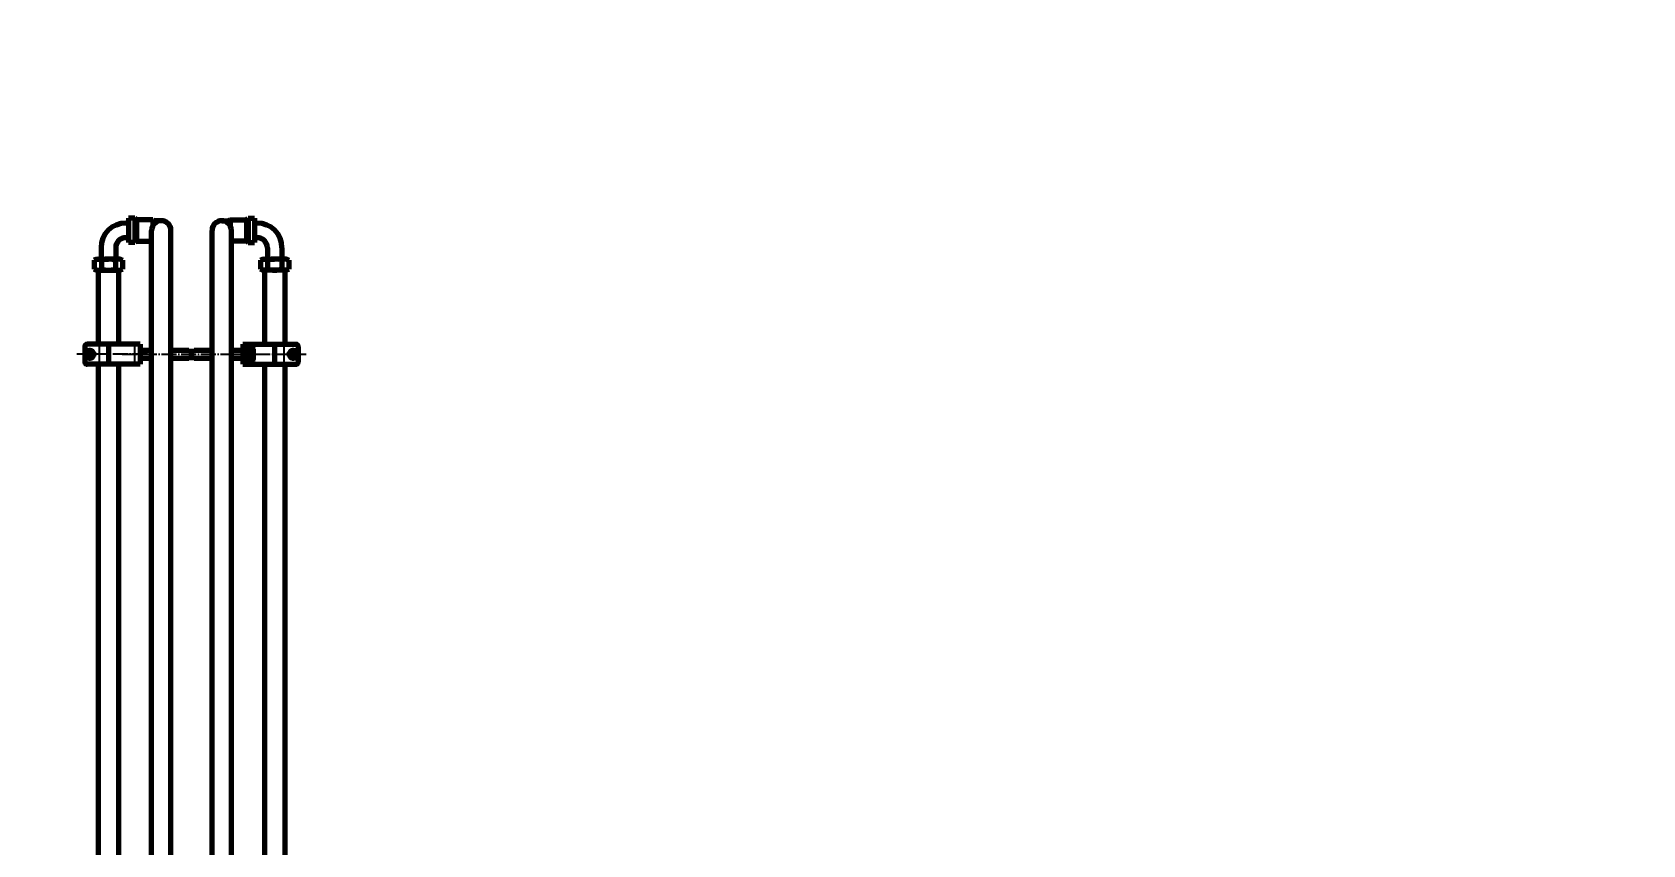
# Model space of a CAD drawing. Header units: millimetres. Extents: x -14850 to 14850, y -10500 to 10500.
# Drawn here: x -8866 to -5669, y 5664 to 7276 of the extents above; entities that cross this region are included whole.
import ezdxf

# ---------------------------------------------------------------- set-up
doc = ezdxf.new("R2010")
doc.units = ezdxf.units.MM
doc.linetypes.add('EB_DASH', pattern=[6, 3, -3])
doc.linetypes.add('EB_DASHDOT', pattern=[39, 30, -3, 3, -3])
for name, color, linetype, lineweight in [('CAXA0', 7, 'Continuous', 70), ('CAXA1', 1, 'EB_DASHDOT', 25), ('CAXA2', 6, 'EB_DASH', 25), ('CAXA3', 7, 'Continuous', 25), ('CAXA4', 3, 'Continuous', 25), ('CAXA5', 4, 'Continuous', 25)]:
    doc.layers.add(name, color=color, linetype=linetype, lineweight=lineweight)
doc.styles.add('标准', font='', dxfattribs={"width": 0.667})
doc.styles.get('标准').set_extended_font_data('NSimSun')
doc.dimstyles.new('标准', dxfattribs={"dimscale": 50, "dimtxt": 3.5, "dimasz": 3, "dimexe": 2, "dimexo": 0, "dimtad": 1, "dimdec": 1, "dimzin": 12, "dimdsep": 46, "dimtxsty": '标准', "dimcen": 0, "dimdle": 4, "dimaunit": 1, "dimazin": 2, "dimtfac": 1, "dimtdec": 3, "dimtmove": 0, "dimatfit": 3, "dimfxl": 0, "dimtolj": 1, "dimtzin": 0, "dimarcsym": 0})

# ---------------------------------------------------------------- blocks, each defined once
blk = doc.blocks.new('CAXBLOCK157', base_point=(-8734.2, 6596.7))
at = {"layer": 'CAXA0'}
for p, q in [((-8761.6, 6651.9), (-8761.6, 6621.9)), ((-8651.6, 6656.9), (-8756.6, 6656.9)), ((-8714.6, 6656.9), (-8714.6, 6616.9)), ((-8651.6, 6656.9), (-8651.6, 6616.9)), ((-8651.6, 6616.9), (-8756.6, 6616.9))]:
    blk.add_line(p, q, dxfattribs=at)
blk.add_circle((-8751.6, 6636.9), 5, dxfattribs=at)
for centre, start, end in [((-8756.6, 6651.9), 90, 180), ((-8756.6, 6621.9), 180, 270)]:
    blk.add_arc(centre, 5, start, end, dxfattribs=at)
at = {"layer": 'CAXA1', "linetype": 'EB_DASHDOT', "lineweight": 25}
for p, q in [((-8636.9, 6636.9), (-8777.1, 6636.9)), ((-8743.6, 6636.9), (-8759.6, 6636.9)), ((-8751.6, 6628.9), (-8751.6, 6644.9))]:
    blk.add_line(p, q, dxfattribs=at)
at = {"layer": 'CAXA3'}
for p, q in [((-8732.7, 6652.6), (-8732.7, 6621.5)), ((-8717.5, 6652.6), (-8717.5, 6621.5)), ((-8662.9, 6652.6), (-8662.9, 6621.5))]:
    blk.add_line(p, q, dxfattribs=at)
blk = doc.blocks.new('CAXBLOCK159')
at = {"layer": 'CAXA0', "color": 0, "linetype": 'Continuous', "lineweight": 25}
for p, q in [((-8441.6, 6647), (-8444.6, 6650)), ((-8441.6, 6651.2), (-8442.3, 6651.9)), ((-8444.5, 6645.6), (-8444.6, 6645.7))]:
    blk.add_line(p, q, dxfattribs=at)
blk = doc.blocks.new('CAXBLOCK160')
at = {"layer": 'CAXA0', "color": 0, "linetype": 'Continuous', "lineweight": 25}
for p, q in [((-8442, 6621.9), (-8444.6, 6624.5)), ((-8441.6, 6625.8), (-8444, 6628.1))]:
    blk.add_line(p, q, dxfattribs=at)
blk = doc.blocks.new('CAXBLOCK158', base_point=(-8444.6, 6636.9))
at = {"layer": 'CAXA0'}
for p, q in [((-8441.6, 6651.9), (-8444.6, 6651.9)), ((-8444.6, 6651.9), (-8444.6, 6621.9)), ((-8441.6, 6621.9), (-8441.6, 6651.9)), ((-8441.6, 6645.6), (-8444.6, 6645.6)), ((-8444.6, 6628.1), (-8441.6, 6628.1)), ((-8444.6, 6621.9), (-8441.6, 6621.9))]:
    blk.add_line(p, q, dxfattribs=at)
at = {"layer": 'CAXA1', "color": 1, "linetype": 'EB_DASHDOT', "lineweight": 25}
blk.add_line((-8447.6, 6636.9), (-8438.6, 6636.9), dxfattribs=at)
at = {"layer": 'CAXA5'}
for name in ['CAXBLOCK159', 'CAXBLOCK160']:
    blk.add_blockref(name, (0, 0), dxfattribs=at)
blk = doc.blocks.new('CAXBLOCK161', base_point=(-8441.6, 6636.9))
at = {"layer": 'CAXA0'}
for p, q in [((-8440.6, 6650.7), (-8428.5, 6650.7)), ((-8441.6, 6647.3), (-8441.6, 6626.5)), ((-8428.5, 6643.8), (-8440.6, 6643.8)), ((-8428.5, 6629.9), (-8440.6, 6629.9)), ((-8440.6, 6623), (-8428.5, 6623)), ((-8427.5, 6647.3), (-8427.5, 6626.5))]:
    blk.add_line(p, q, dxfattribs=at)
for centre, radius, start, end in [((-8435.2, 6647.3), 6.38, 147.1328, 212.8672), ((-8433.9, 6647.3), 6.38, 327.1328, 32.8672), ((-8417.6, 6636.9), 24, 163.2213, 196.7787), ((-8435.2, 6626.5), 6.38, 147.1328, 212.8672), ((-8451.5, 6636.9), 24, 343.2213, 16.7787), ((-8433.9, 6626.5), 6.38, 327.1328, 32.8672)]:
    blk.add_arc(centre, radius, start, end, dxfattribs=at)
at = {"layer": 'CAXA1', "linetype": 'EB_DASHDOT', "lineweight": 25}
blk.add_line((-8442.6, 6636.9), (-8424.5, 6636.9), dxfattribs=at)
blk = doc.blocks.new('CAXBLOCK162', base_point=(-8365, 6596.7))
at = {"layer": 'CAXA0'}
for p, q in [((-8447.6, 6656.9), (-8447.6, 6616.9)), ((-8447.6, 6656.9), (-8342.6, 6656.9)), ((-8384.6, 6656.9), (-8384.6, 6616.9)), ((-8337.6, 6651.9), (-8337.6, 6621.9)), ((-8447.6, 6616.9), (-8342.6, 6616.9))]:
    blk.add_line(p, q, dxfattribs=at)
blk.add_circle((-8347.6, 6636.9), 5, dxfattribs=at)
for centre, start, end in [((-8342.6, 6651.9), 0, 90), ((-8342.6, 6621.9), 270, 0)]:
    blk.add_arc(centre, 5, start, end, dxfattribs=at)
at = {"layer": 'CAXA1', "linetype": 'EB_DASHDOT', "lineweight": 25}
for p, q in [((-8462.3, 6636.9), (-8322.1, 6636.9)), ((-8355.6, 6636.9), (-8339.6, 6636.9)), ((-8347.6, 6628.9), (-8347.6, 6644.9))]:
    blk.add_line(p, q, dxfattribs=at)
at = {"layer": 'CAXA3'}
for p, q in [((-8436.3, 6652.6), (-8436.3, 6621.5)), ((-8381.7, 6652.6), (-8381.7, 6621.5)), ((-8366.5, 6652.6), (-8366.5, 6621.5))]:
    blk.add_line(p, q, dxfattribs=at)
blk = doc.blocks.new('CAXBLOCK163', base_point=(-8347.6, 6636.9))
at = {"layer": 'CAXA0'}
for radius in [8, 4.5]:
    blk.add_circle((-8347.6, 6636.9), radius, dxfattribs=at)
at = {"layer": 'CAXA1', "color": 1, "linetype": 'EB_DASHDOT', "lineweight": 25}
for p, q in [((-8347.6, 6623.9), (-8347.6, 6649.9)), ((-8360.6, 6636.9), (-8334.6, 6636.9))]:
    blk.add_line(p, q, dxfattribs=at)
blk = doc.blocks.new('CAXBLOCK164', base_point=(-8347.6, 6636.9))
at = {"layer": 'CAXA0'}
for p, q in [((-8343.7, 6635.8), (-8341.6, 6635.8)), ((-8341.5, 6636.8), (-8343.6, 6636.8)), ((-8343.6, 6636.3), (-8341.5, 6636.3))]:
    blk.add_line(p, q, dxfattribs=at)
for radius, start, end in [(6.15, 359.8214, 354.9297), (4.05, 359.7288, 352.2875)]:
    blk.add_arc((-8347.6, 6636.9), radius, start, end, dxfattribs=at)
at = {"layer": 'CAXA1', "linetype": 'EB_DASHDOT', "lineweight": 25}
for p, q in [((-8356.8, 6636.9), (-8338.5, 6636.9)), ((-8347.6, 6627.7), (-8347.6, 6646))]:
    blk.add_line(p, q, dxfattribs=at)
at = {"layer": 'CAXA2'}
blk.add_line((-8341.5, 6637.4), (-8343.6, 6637.4), dxfattribs=at)
blk = doc.blocks.new('CAXBLOCK165', base_point=(-8347.6, 6636.9))
at = {"layer": 'CAXA0'}
for p, q in [((-8355.1, 6636.9), (-8351.4, 6643.4)), ((-8355.1, 6636.9), (-8351.4, 6630.4)), ((-8343.9, 6643.4), (-8351.4, 6643.4)), ((-8343.9, 6630.4), (-8351.4, 6630.4)), ((-8340.1, 6636.9), (-8343.9, 6643.4)), ((-8340.1, 6636.9), (-8343.9, 6630.4))]:
    blk.add_line(p, q, dxfattribs=at)
for radius in [6.5, 3.4]:
    blk.add_circle((-8347.6, 6636.9), radius, dxfattribs=at)
at = {"layer": 'CAXA1', "linetype": 'EB_DASHDOT', "lineweight": 25}
for p, q in [((-8358.1, 6636.9), (-8337.1, 6636.9)), ((-8347.6, 6646.4), (-8347.6, 6627.4))]:
    blk.add_line(p, q, dxfattribs=at)
at = {"layer": 'CAXA3'}
blk.add_arc((-8347.6, 6636.9), 4, 170, 90, dxfattribs=at)
blk = doc.blocks.new('CAXBLOCK166', base_point=(-8751.6, 6636.9))
at = {"layer": 'CAXA0'}
for radius in [8, 4.5]:
    blk.add_circle((-8751.6, 6636.9), radius, dxfattribs=at)
at = {"layer": 'CAXA1', "color": 1, "linetype": 'EB_DASHDOT', "lineweight": 25}
for p, q in [((-8751.6, 6623.9), (-8751.6, 6649.9)), ((-8738.6, 6636.9), (-8764.6, 6636.9))]:
    blk.add_line(p, q, dxfattribs=at)
blk = doc.blocks.new('CAXBLOCK167', base_point=(-8751.6, 6636.9))
at = {"layer": 'CAXA0'}
for p, q in [((-8757.8, 6636.8), (-8755.7, 6636.8)), ((-8755.6, 6636.3), (-8757.7, 6636.3)), ((-8755.5, 6635.8), (-8757.7, 6635.8))]:
    blk.add_line(p, q, dxfattribs=at)
for radius, start, end in [(6.15, 185.0703, 180.1786), (4.05, 187.7125, 180.2712)]:
    blk.add_arc((-8751.6, 6636.9), radius, start, end, dxfattribs=at)
at = {"layer": 'CAXA1', "linetype": 'EB_DASHDOT', "lineweight": 25}
for p, q in [((-8742.5, 6636.9), (-8760.8, 6636.9)), ((-8751.6, 6627.7), (-8751.6, 6646))]:
    blk.add_line(p, q, dxfattribs=at)
at = {"layer": 'CAXA2'}
blk.add_line((-8757.7, 6637.4), (-8755.6, 6637.4), dxfattribs=at)
blk = doc.blocks.new('CAXBLOCK168', base_point=(-8751.6, 6636.9))
at = {"layer": 'CAXA0'}
for p, q in [((-8759.1, 6636.9), (-8755.4, 6643.4)), ((-8759.1, 6636.9), (-8755.4, 6630.4)), ((-8755.4, 6643.4), (-8747.9, 6643.4)), ((-8755.4, 6630.4), (-8747.9, 6630.4)), ((-8744.1, 6636.9), (-8747.9, 6643.4)), ((-8744.1, 6636.9), (-8747.9, 6630.4))]:
    blk.add_line(p, q, dxfattribs=at)
for radius in [6.5, 3.4]:
    blk.add_circle((-8751.6, 6636.9), radius, dxfattribs=at)
at = {"layer": 'CAXA1', "linetype": 'EB_DASHDOT', "lineweight": 25}
for p, q in [((-8741.1, 6636.9), (-8762.1, 6636.9)), ((-8751.6, 6646.4), (-8751.6, 6627.4))]:
    blk.add_line(p, q, dxfattribs=at)
at = {"layer": 'CAXA3'}
blk.add_arc((-8751.6, 6636.9), 4, 90, 10, dxfattribs=at)
blk = doc.blocks.new('*D869')
at = {"layer": 'CAXA4', "linetype": 'Continuous', "lineweight": 25}
for points in [[(-11382.4, 8429.3), (-11232.4, 8448.1), (-11232.4, 8410.6)], [(657.6, 8429.3), (507.6, 8448.1), (507.6, 8410.6)]]:
    blk.add_hatch(color=0, dxfattribs=at).paths.add_polyline_path(points, flags=0)
at = {"layer": 'CAXA4', "color": 0, "linetype": 'Continuous', "lineweight": 25}
for p, q in [((-11382.4, 3016.7), (-11382.4, 8529.3)), ((657.6, 3326.7), (657.6, 8529.3)), ((657.6, 8429.3), (-11382.4, 8429.3))]:
    blk.add_line(p, q, dxfattribs=at)
at = {"layer": 'CAXA4', "color": 0, "linetype": 'Continuous', "lineweight": 25, "insert": (-5597.3, 8700.3), "char_height": 175, "attachment_point": 1, "style": '标准'}
blk.add_mtext('\\fNSimSun|b0|i0|p34;12040', dxfattribs=at)

msp = doc.modelspace()

# ---------------------------------------------------------------- linework, layer by layer
at = {"layer": 'CAXA0'}
for p, q in [((-8662.35, 6906.67), (-8674.61, 6906.67)), ((-8674.61, 6906.67), (-8674.61, 6858.74)), ((-8659.01, 6903.81), (-8662.35, 6906.67)), ((-8662.35, 6906.67), (-8662.35, 6858.74)), ((-8440.21, 6903.81), (-8436.86, 6906.67)), ((-8436.86, 6906.67), (-8424.61, 6906.67)), ((-8436.86, 6906.67), (-8436.86, 6858.74)), ((-8424.61, 6906.67), (-8424.61, 6858.74)), ((-8674.61, 6897.21), (-8680.11, 6897.21)), ((-8626.13, 6903.81), (-8659.01, 6903.81)), ((-8659.01, 6903.81), (-8659.01, 6861.61)), ((-8628.8, 4830.74), (-8628.8, 6882.71)), ((-8626.13, 6903.81), (-8622.23, 6901.9)), ((-8626.13, 6903.81), (-8626.13, 6892.46)), ((-8609.59, 6901.9), (-8622.23, 6901.9)), ((-8622.23, 6901.9), (-8622.23, 6897.16)), ((-8590.42, 4830.74), (-8590.42, 6882.71)), ((-8508.8, 4830.74), (-8508.8, 6882.71)), ((-8489.62, 6901.9), (-8476.98, 6901.9)), ((-8473.08, 6903.81), (-8476.98, 6901.9)), ((-8476.98, 6901.9), (-8476.98, 6897.16)), ((-8473.08, 6903.81), (-8440.21, 6903.81)), ((-8473.08, 6903.81), (-8473.08, 6892.46)), ((-8470.42, 4830.74), (-8470.42, 6882.71)), ((-8440.21, 6903.81), (-8440.21, 6861.61)), ((-8424.61, 6897.21), (-8419.11, 6897.21)), ((-8729.11, 6848.21), (-8729.11, 6825.85)), ((-8700.11, 6848.21), (-8700.11, 6825.85)), ((-8674.61, 6868.21), (-8680.11, 6868.21)), ((-8662.35, 6858.74), (-8674.61, 6858.74)), ((-8659.01, 6861.61), (-8662.35, 6858.74)), ((-8659.01, 6861.61), (-8628.8, 6861.61)), ((-8440.21, 6861.61), (-8470.42, 6861.61)), ((-8440.21, 6861.61), (-8436.86, 6858.74)), ((-8436.86, 6858.74), (-8424.61, 6858.74)), ((-8424.61, 6868.21), (-8419.11, 6868.21)), ((-8399.11, 6848.21), (-8399.11, 6825.85)), ((-8370.11, 6848.21), (-8370.11, 6825.85)), ((-8738.32, 6825.85), (-8742.46, 6823.46)), ((-8742.46, 6823.46), (-8742.46, 6805.96)), ((-8738.32, 6825.85), (-8714.61, 6825.85)), ((-8728.53, 6823.46), (-8728.53, 6805.96)), ((-8690.89, 6825.85), (-8714.61, 6825.85)), ((-8700.68, 6823.46), (-8700.68, 6805.96)), ((-8690.89, 6825.85), (-8686.75, 6823.46)), ((-8686.75, 6823.46), (-8686.75, 6805.96)), ((-8408.32, 6825.85), (-8412.46, 6823.46)), ((-8412.46, 6823.46), (-8412.46, 6805.96)), ((-8408.32, 6825.85), (-8384.61, 6825.85)), ((-8398.53, 6823.46), (-8398.53, 6805.96)), ((-8360.89, 6825.85), (-8384.61, 6825.85)), ((-8370.68, 6823.46), (-8370.68, 6805.96)), ((-8360.89, 6825.85), (-8356.75, 6823.46)), ((-8356.75, 6823.46), (-8356.75, 6805.96)), ((-8738.32, 6803.57), (-8742.46, 6805.96)), ((-8738.32, 6803.57), (-8690.89, 6803.57)), ((-8734.61, 6803.57), (-8734.61, 6656.86)), ((-8694.61, 6803.57), (-8694.61, 6656.86)), ((-8690.89, 6803.57), (-8686.75, 6805.96)), ((-8408.32, 6803.57), (-8412.46, 6805.96)), ((-8360.89, 6803.57), (-8408.32, 6803.57)), ((-8404.61, 6803.57), (-8404.61, 6656.86)), ((-8364.61, 6803.57), (-8364.61, 6656.86)), ((-8360.89, 6803.57), (-8356.75, 6805.96)), ((-8734.61, 6616.86), (-8734.61, 4464.39)), ((-8694.61, 6616.86), (-8694.61, 4464.39)), ((-8651.61, 6644.86), (-8628.8, 6644.86)), ((-8651.61, 6628.86), (-8628.8, 6628.86)), ((-8590.42, 6644.86), (-8554.61, 6644.86)), ((-8590.42, 6628.86), (-8554.61, 6628.86)), ((-8554.61, 6644.86), (-8554.61, 6643.36)), ((-8554.61, 6643.36), (-8544.61, 6643.36)), ((-8554.61, 6630.36), (-8544.61, 6630.36)), ((-8554.61, 6630.36), (-8554.61, 6628.86)), ((-8544.61, 6644.86), (-8544.61, 6643.36)), ((-8544.61, 6644.86), (-8508.8, 6644.86)), ((-8544.61, 6630.36), (-8544.61, 6628.86)), ((-8544.61, 6628.86), (-8508.8, 6628.86)), ((-8470.42, 6644.86), (-8447.61, 6644.86)), ((-8470.42, 6628.86), (-8447.61, 6628.86)), ((-8404.61, 6616.86), (-8404.61, 4695.44)), ((-8364.61, 6616.86), (-8364.61, 4707.17))]:
    msp.add_line(p, q, dxfattribs=at)
for centre, radius, start, end in [((-8680.11, 6848.21), 49, 90, 180), ((-8609.61, 6882.71), 19.19, 0, 180), ((-8489.61, 6882.71), 19.19, 0, 180), ((-8419.11, 6848.21), 49, 0, 90), ((-8680.11, 6848.21), 20, 90, 180), ((-8419.11, 6848.21), 20, 0, 90), ((-8735.5, 6814.51), 11.34, 52.12112, 127.87888), ((-8714.61, 6784.07), 41.79, 90, 109.47122), ((-8714.61, 6784.07), 41.79, 70.52878, 90), ((-8693.71, 6814.51), 11.34, 52.12112, 127.87888), ((-8405.5, 6814.51), 11.34, 52.12112, 127.87888), ((-8384.61, 6784.07), 41.79, 90, 109.47122), ((-8384.61, 6784.07), 41.79, 70.52878, 90), ((-8363.71, 6814.51), 11.34, 52.12112, 127.87888), ((-8735.5, 6814.91), 11.34, 232.12112, 307.87888), ((-8714.61, 6845.35), 41.79, 250.52878, 270), ((-8714.61, 6845.35), 41.79, 270, 289.47122), ((-8693.71, 6814.91), 11.34, 232.12112, 307.87888), ((-8405.5, 6814.91), 11.34, 232.12112, 307.87888), ((-8384.61, 6845.35), 41.79, 250.52878, 270), ((-8384.61, 6845.35), 41.79, 270, 289.47122), ((-8363.71, 6814.91), 11.34, 232.12112, 307.87888)]:
    msp.add_arc(centre, radius, start, end, dxfattribs=at)
at = {"layer": 'CAXA1', "linetype": 'EB_DASHDOT', "lineweight": 25}
for p, q in [((-8687.15, 6636.86), (-8411.61, 6636.86)), ((-8549.61, 6647.86), (-8549.61, 6625.86))]:
    msp.add_line(p, q, dxfattribs=at)
at = {"layer": 'CAXA3'}
for p, q in [((-8628.8, 6643.66), (-8651.61, 6643.66)), ((-8628.8, 6630.06), (-8651.61, 6630.06)), ((-8470.42, 6643.66), (-8447.61, 6643.66)), ((-8470.42, 6630.06), (-8447.61, 6630.06))]:
    msp.add_line(p, q, dxfattribs=at)

# ---------------------------------------------------------------- block references
for name, p in [('CAXBLOCK157', (-8734.2, 6596.74)), ('CAXBLOCK166', (-8751.61, 6636.86)), ('CAXBLOCK162', (-8365.02, 6596.74)), ('CAXBLOCK158', (-8444.61, 6636.86)), ('CAXBLOCK161', (-8441.61, 6636.86)), ('CAXBLOCK163', (-8347.61, 6636.86)), ('CAXBLOCK168', (-8751.61, 6636.86)), ('CAXBLOCK167', (-8751.61, 6636.86)), ('CAXBLOCK165', (-8347.61, 6636.86)), ('CAXBLOCK164', (-8347.61, 6636.86))]:
    msp.add_blockref(name, p, dxfattribs=at)

# ---------------------------------------------------------------- dimensions: what is measured, and where the dimension line sits
at = {"layer": 'CAXA4'}
dim = msp.add_linear_dim(base=(-5362.38, 8429.33), p1=(657.62, 3326.67), p2=(-11382.38, 3016.67), text='\\fNSimSun;12040', dimstyle='标准', dxfattribs=at)
dim.commit()
dim.dimension.update_dxf_attribs({"geometry": '*D869', "text_midpoint": (-5362.38, 8580.46)})

doc.saveas('drawing.dxf')
